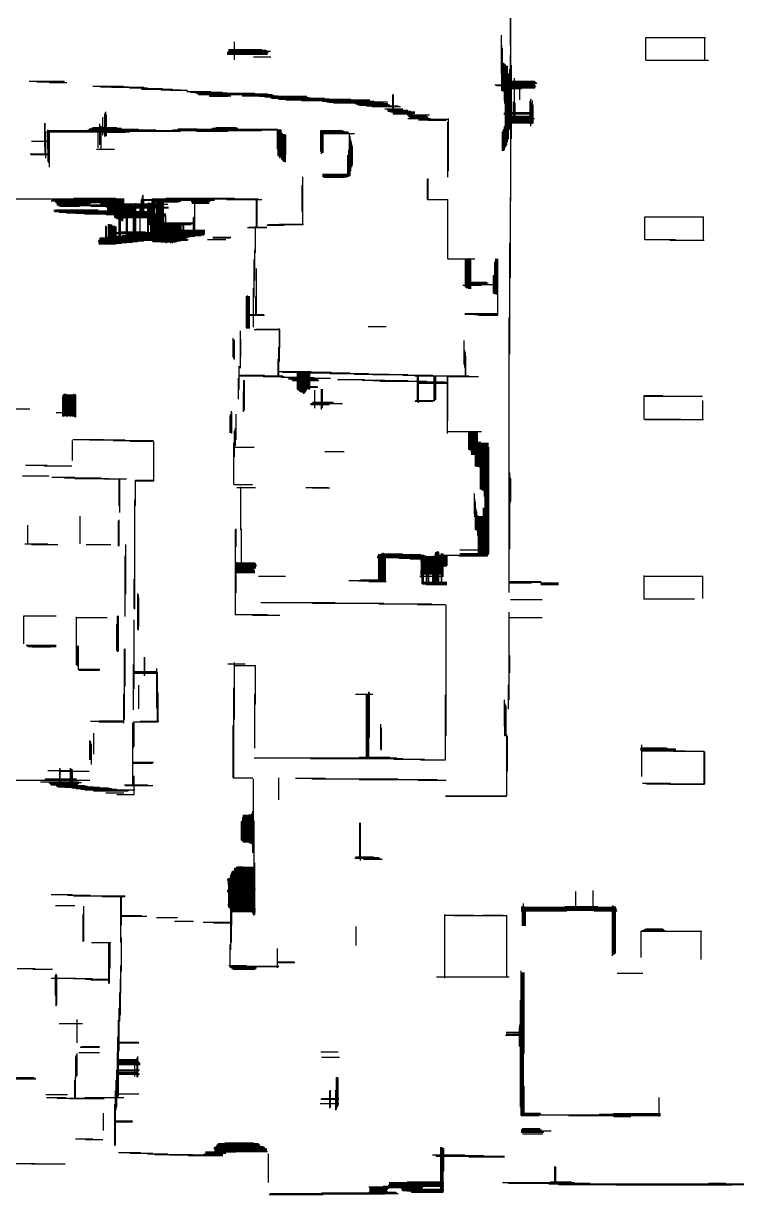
# Model space of a CAD drawing. Extents: x -17.9 to 24.4, y -13.4 to 16.4.
# Drawn here: x 2.65 to 14.53, y -13.45 to 6.08 of the extents above; entities that cross this region are included whole.
import ezdxf

# ---------------------------------------------------------------- set-up
doc = ezdxf.new("R2010")
doc.units = 0
doc.layers.add('1-0_REZ', color=7, linetype='CONTINUOUS')

msp = doc.modelspace()

# ---------------------------------------------------------------- linework, layer by layer
at = {"layer": '1-0_REZ'}
for p, q in [((10.76, 5.7), (10.76, 6.16)), ((10.77, 3.11), (10.77, 6.16)), ((10.61, 5.24), (10.61, 5.88)), ((6.16, 5.47), (6.16, 5.77)), ((10.62, 4.95), (10.62, 5.71)), ((13.02, 5.84), (14.01, 5.84)), ((13.02, 5.46), (13.02, 5.84)), ((14, 5.46), (14, 5.84)), ((6.04, 5.59), (6.72, 5.59)), ((6.04, 5.58), (6.71, 5.58)), ((6.04, 5.57), (6.71, 5.57)), ((6.04, 5.56), (6.71, 5.56)), ((6.05, 5.6), (6.73, 5.6)), ((6.06, 5.64), (6.62, 5.64)), ((6.06, 5.63), (6.69, 5.63)), ((6.06, 5.62), (6.7, 5.62)), ((6.06, 5.61), (6.76, 5.61)), ((6.48, 5.52), (6.77, 5.52)), ((10.63, 4.99), (10.63, 5.66)), ((10.76, 4.4), (10.76, 5.55)), ((10.64, 4.94), (10.64, 5.42)), ((10.65, 4.97), (10.65, 5.41)), ((10.66, 4.79), (10.66, 5.4)), ((10.67, 4.74), (10.67, 5.39)), ((10.68, 4.02), (10.68, 5.39)), ((10.69, 4.03), (10.69, 5.37)), ((10.7, 4.05), (10.7, 5.35)), ((10.71, 4.1), (10.71, 5.37)), ((10.75, 4.31), (10.75, 5.31)), ((10.78, 4.15), (10.78, 5.38)), ((13.02, 5.46), (14.06, 5.46)), ((2.74, 5.11), (3.33, 5.11)), ((2.87, 5.1), (3.31, 5.1)), ((3.08, 5.09), (3.37, 5.09)), ((10.63, 5.1), (11.18, 5.1)), ((10.63, 5.08), (11.2, 5.08)), ((10.64, 5.11), (11.16, 5.11)), ((10.64, 5.09), (11.19, 5.09)), ((10.72, 4.13), (10.72, 5.24)), ((10.73, 4.15), (10.73, 5.24)), ((10.74, 4.3), (10.74, 5.22)), ((10.83, 4.42), (10.83, 5.16)), ((10.92, 4.8), (10.92, 5.1)), ((3.8, 5.03), (4.31, 5.03)), ((3.93, 5.02), (4.4, 5.02)), ((4.11, 5.01), (4.65, 5.01)), ((4.41, 5), (4.71, 5)), ((4.61, 4.98), (5.13, 4.98)), ((4.62, 4.99), (4.96, 4.99)), ((4.94, 4.97), (5.26, 4.97)), ((5.09, 4.96), (5.38, 4.96)), ((5.37, 4.94), (5.77, 4.94)), ((5.43, 4.93), (5.96, 4.93)), ((5.51, 4.92), (6.04, 4.92)), ((5.54, 4.91), (6.5, 4.91)), ((5.55, 4.9), (6.72, 4.9)), ((5.56, 4.89), (6.79, 4.89)), ((8.8, 4.59), (8.8, 4.89)), ((8.81, 4.56), (8.81, 4.89)), ((10.5, 5.05), (11.16, 5.05)), ((10.53, 5.04), (11.18, 5.04)), ((10.61, 5), (11.17, 5)), ((10.61, 4.99), (10.95, 4.99)), ((10.62, 5.03), (11.17, 5.03)), ((10.63, 5.07), (11.12, 5.07)), ((10.63, 5.02), (11.18, 5.02)), ((10.63, 5.01), (11.17, 5.01)), ((10.64, 5.06), (11.17, 5.06)), ((5.74, 4.88), (6.08, 4.88)), ((5.74, 4.87), (6.1, 4.87)), ((5.75, 4.86), (6.05, 4.86)), ((6.29, 4.88), (6.82, 4.88)), ((6.29, 4.87), (6.89, 4.87)), ((6.58, 4.86), (7.37, 4.86)), ((6.67, 4.85), (7.37, 4.85)), ((6.76, 4.84), (7.41, 4.84)), ((6.78, 4.83), (7.66, 4.83)), ((6.89, 4.82), (7.74, 4.82)), ((6.91, 4.81), (8.1, 4.81)), ((7.02, 4.8), (8.42, 4.8)), ((7.28, 4.79), (8.39, 4.79)), ((7.63, 4.78), (8.49, 4.78)), ((7.7, 4.77), (8.71, 4.77)), ((7.74, 4.76), (8.61, 4.76)), ((7.81, 4.75), (8.64, 4.75)), ((8.17, 4.74), (8.72, 4.74)), ((8.2, 4.73), (8.72, 4.73)), ((8.22, 4.72), (8.75, 4.72)), ((8.25, 4.71), (8.73, 4.71)), ((8.36, 4.7), (8.89, 4.7)), ((8.45, 4.69), (8.93, 4.69)), ((10.81, 4.42), (10.81, 4.77)), ((10.84, 4.42), (10.84, 4.75)), ((11.09, 4.4), (11.09, 4.78)), ((11.1, 4.36), (11.1, 4.82)), ((11.11, 4.4), (11.11, 4.75)), ((11.12, 4.41), (11.12, 4.74)), ((11.13, 4.4), (11.13, 4.79)), ((11.14, 4.42), (11.14, 4.72)), ((3.97, 4.21), (3.97, 4.51)), ((4, 4.19), (4, 4.57)), ((4.01, 4.2), (4.01, 4.59)), ((4.02, 4.19), (4.02, 4.6)), ((4.03, 4.2), (4.03, 4.55)), ((8.67, 4.65), (8.97, 4.65)), ((8.71, 4.63), (9.05, 4.63)), ((8.72, 4.62), (9.05, 4.62)), ((8.72, 4.61), (9.1, 4.61)), ((8.76, 4.6), (9.17, 4.6)), ((8.8, 4.59), (9.17, 4.59)), ((8.81, 4.58), (9.17, 4.58)), ((8.81, 4.57), (9.14, 4.57)), ((9.04, 4.55), (9.41, 4.55)), ((9.06, 4.53), (9.36, 4.53)), ((9.07, 4.5), (9.37, 4.5)), ((9.09, 4.51), (9.39, 4.51)), ((9.1, 4.52), (9.39, 4.52)), ((10.65, 4.58), (10.96, 4.58)), ((10.65, 4.57), (11.13, 4.57)), ((10.67, 4.59), (11.14, 4.59)), ((10.67, 4.53), (11.14, 4.53)), ((10.7, 4.51), (11.14, 4.51)), ((10.71, 4.5), (11.14, 4.5)), ((3, 4.02), (3, 4.41)), ((3.01, 3.92), (3.01, 4.41)), ((3.05, 3.98), (3.05, 4.3)), ((3.72, 4.3), (4.85, 4.3)), ((3.74, 4.32), (4.22, 4.32)), ((3.74, 4.31), (4.56, 4.31)), ((3.78, 4.33), (4.28, 4.33)), ((3.8, 4.34), (4.2, 4.34)), ((3.89, 4), (3.89, 4.3)), ((3.92, 4.05), (3.92, 4.4)), ((3.94, 3.98), (3.94, 4.36)), ((5.13, 4.3), (6.94, 4.3)), ((5.22, 4.32), (5.54, 4.32)), ((5.25, 4.31), (6.88, 4.31)), ((5.78, 4.32), (6.22, 4.32)), ((5.79, 4.33), (6.22, 4.33)), ((5.85, 4.34), (6.19, 4.34)), ((6.88, 3.98), (6.88, 4.31)), ((6.89, 3.86), (6.89, 4.3)), ((6.94, 3.85), (6.94, 4.3)), ((9.05, 4.49), (9.43, 4.49)), ((9.23, 4.47), (9.64, 4.47)), ((9.25, 4.48), (9.71, 4.48)), ((9.39, 4.46), (9.69, 4.46)), ((9.72, 3.51), (9.72, 4.43)), ((9.73, 3.62), (9.73, 4.49)), ((10.65, 3.95), (10.65, 4.31)), ((10.66, 3.97), (10.66, 4.35)), ((10.67, 3.99), (10.67, 4.36)), ((10.69, 4.43), (11.14, 4.43)), ((10.69, 4.42), (11.14, 4.42)), ((10.7, 4.48), (11.14, 4.48)), ((10.7, 4.46), (11.14, 4.46)), ((10.7, 4.45), (11.14, 4.45)), ((10.7, 4.44), (11.14, 4.44)), ((10.71, 4.49), (11.16, 4.49)), ((10.71, 4.47), (11.14, 4.47)), ((2.78, 4.11), (3.08, 4.11)), ((3.02, 3.83), (3.02, 4.26)), ((3.03, 4.27), (4.41, 4.27)), ((3.05, 4.29), (6.61, 4.29)), ((3.05, 4.28), (5.26, 4.28)), ((3.06, 3.77), (3.06, 4.29)), ((3.07, 3.75), (3.07, 4.28)), ((3.08, 3.68), (3.08, 4.29)), ((3.98, 4.26), (4.34, 4.26)), ((5.53, 4.28), (6.05, 4.28)), ((6.9, 3.86), (6.9, 4.29)), ((6.91, 3.88), (6.91, 4.29)), ((6.92, 3.83), (6.92, 4.29)), ((6.93, 3.84), (6.93, 4.29)), ((6.95, 3.81), (6.95, 4.25)), ((6.96, 3.8), (6.96, 4.24)), ((6.97, 3.79), (6.97, 4.23)), ((6.98, 3.78), (6.98, 4.23)), ((6.99, 3.77), (6.99, 4.23)), ((7, 3.77), (7, 4.23)), ((7.01, 3.76), (7.01, 4.22)), ((7.02, 3.89), (7.02, 4.22)), ((7.6, 4.29), (7.96, 4.29)), ((7.6, 3.94), (7.6, 4.29)), ((7.6, 4.28), (7.99, 4.28)), ((7.61, 3.9), (7.61, 4.28)), ((7.61, 4.27), (8.05, 4.27)), ((7.61, 4.26), (8.06, 4.26)), ((7.61, 4.25), (8.07, 4.25)), ((7.61, 4.24), (8.16, 4.24)), ((7.62, 3.91), (7.62, 4.28)), ((7.63, 3.92), (7.63, 4.28)), ((7.64, 3.92), (7.64, 4.28)), ((8.08, 3.55), (8.08, 4.23)), ((8.09, 3.54), (8.09, 4.2)), ((8.1, 3.61), (8.1, 4.14)), ((10.63, 3.95), (10.63, 4.27)), ((10.64, 3.95), (10.64, 4.29)), ((3.86, 3.98), (4.16, 3.98)), ((8.07, 3.53), (8.07, 3.97)), ((8.11, 3.69), (8.11, 4.1)), ((8.12, 3.68), (8.12, 4.07)), ((8.13, 3.71), (8.13, 4.03)), ((2.76, 3.9), (3.08, 3.9)), ((2.77, 3.89), (3.08, 3.89)), ((8.05, 3.53), (8.05, 3.88)), ((7.3, 2.72), (7.3, 3.52)), ((7.63, 3.56), (8.09, 3.56)), ((7.63, 3.55), (8.09, 3.55)), ((7.63, 3.54), (8.09, 3.54)), ((7.63, 3.53), (8.07, 3.53)), ((7.64, 3.52), (8.04, 3.52)), ((7.29, 2.94), (7.29, 3.38)), ((7.66, 3.51), (7.99, 3.51)), ((9.38, 3.14), (9.38, 3.48)), ((9.39, 3.13), (9.39, 3.49)), ((1.93, 3.15), (4.32, 3.15)), ((3.12, 3.13), (4.26, 3.13)), ((3.48, 3.16), (4.18, 3.16)), ((3.48, 3.14), (4.29, 3.14)), ((4.17, 2.84), (4.17, 3.16)), ((4.18, 2.84), (4.18, 3.16)), ((4.19, 2.83), (4.19, 3.15)), ((4.2, 2.82), (4.2, 3.15)), ((4.21, 2.81), (4.21, 3.15)), ((4.22, 2.81), (4.22, 3.15)), ((4.23, 2.81), (4.23, 3.15)), ((4.24, 2.41), (4.24, 3.15)), ((4.25, 2.41), (4.25, 3.15)), ((4.26, 2.41), (4.26, 3.15)), ((4.27, 2.82), (4.27, 3.15)), ((4.28, 2.8), (4.28, 3.15)), ((4.29, 2.78), (4.29, 3.15)), ((4.3, 2.78), (4.3, 3.15)), ((4.31, 2.82), (4.31, 3.15)), ((4.32, 2.85), (4.32, 3.15)), ((4.6, 3.13), (5.83, 3.13)), ((4.61, 3.14), (5.82, 3.14)), ((4.61, 2.83), (4.61, 3.14)), ((4.63, 2.83), (4.63, 3.19)), ((4.64, 2.87), (4.64, 3.22)), ((4.65, 2.83), (4.65, 3.14)), ((4.79, 3.15), (6.56, 3.15)), ((4.79, 2.45), (4.79, 3.15)), ((4.8, 2.44), (4.8, 3.15)), ((4.81, 2.45), (4.81, 3.15)), ((4.82, 2.77), (4.82, 3.15)), ((4.83, 2.44), (4.83, 3.15)), ((4.86, 2.48), (4.86, 3.15)), ((4.87, 2.48), (4.87, 3.14)), ((4.88, 2.46), (4.88, 3.15)), ((4.89, 2.48), (4.89, 3.14)), ((4.9, 2.48), (4.9, 3.15)), ((4.91, 2.45), (4.91, 3.14)), ((4.92, 2.43), (4.92, 3.14)), ((4.93, 2.43), (4.93, 3.14)), ((4.94, 2.43), (4.94, 3.14)), ((4.95, 2.42), (4.95, 3.14)), ((4.96, 2.43), (4.96, 3.14)), ((4.97, 2.42), (4.97, 3.14)), ((4.98, 2.42), (4.98, 3.14)), ((5.02, 3.16), (6.16, 3.16)), ((5.5, 2.53), (5.5, 3.17)), ((6.03, 3.14), (6.62, 3.14)), ((6.53, 2.69), (6.53, 3.15)), ((6.54, 2.69), (6.54, 3.14)), ((9.38, 3.14), (9.72, 3.14)), ((9.72, 2.15), (9.72, 3.14)), ((10.76, 1.83), (10.76, 3.18)), ((3.11, 3.12), (4.21, 3.12)), ((3.15, 2.96), (3.89, 2.96)), ((3.15, 2.95), (4.49, 2.95)), ((3.17, 2.94), (4.76, 2.94)), ((3.18, 3.11), (4.19, 3.11)), ((3.18, 3.1), (4.2, 3.1)), ((3.18, 3.09), (4.21, 3.09)), ((3.18, 2.97), (3.89, 2.97)), ((3.2, 3.08), (3.77, 3.08)), ((3.2, 3.07), (3.59, 3.07)), ((3.2, 3.06), (3.74, 3.06)), ((3.2, 3.05), (4.92, 3.05)), ((3.23, 3.04), (4.98, 3.04)), ((3.24, 2.93), (4.54, 2.93)), ((3.25, 3.03), (3.58, 3.03)), ((3.77, 3.03), (4.94, 3.03)), ((3.93, 3.08), (4.23, 3.08)), ((3.93, 3.06), (5.05, 3.06)), ((3.95, 3.07), (4.87, 3.07)), ((4.03, 3.01), (5.06, 3.01)), ((4.04, 3), (5.06, 3)), ((4.04, 2.98), (4.52, 2.98)), ((4.04, 2.96), (4.46, 2.96)), ((4.06, 2.99), (4.48, 2.99)), ((4.1, 3.02), (4.97, 3.02)), ((4.1, 2.97), (4.42, 2.97)), ((4.36, 2.43), (4.36, 3.07)), ((4.37, 2.42), (4.37, 3.06)), ((4.38, 2.43), (4.38, 3.07)), ((4.48, 2.44), (4.48, 3.06)), ((4.5, 2.44), (4.5, 3.06)), ((4.52, 2.44), (4.52, 3.08)), ((4.59, 2.45), (4.59, 3.07)), ((4.72, 2.46), (4.72, 3.07)), ((4.73, 2.46), (4.73, 3.08)), ((4.74, 2.73), (4.74, 3.09)), ((4.75, 2.72), (4.75, 3.07)), ((4.76, 2.73), (4.76, 3.08)), ((4.77, 2.47), (4.77, 3.08)), ((4.78, 2.47), (4.78, 3.07)), ((4.8, 3.12), (5.27, 3.12)), ((4.81, 3.11), (5.26, 3.11)), ((4.81, 3.1), (5.23, 3.1)), ((5.44, 3.11), (5.75, 3.11)), ((5.45, 3.12), (5.76, 3.12)), ((5.45, 3.09), (5.74, 3.09)), ((5.45, 3.08), (5.74, 3.08)), ((3.36, 2.92), (4.8, 2.92)), ((3.52, 2.91), (4.78, 2.91)), ((3.66, 2.9), (5.01, 2.9)), ((4.02, 2.89), (5.01, 2.89)), ((4.17, 2.88), (4.99, 2.88)), ((4.17, 2.84), (4.96, 2.84)), ((4.2, 2.87), (5.02, 2.87)), ((4.2, 2.86), (4.99, 2.86)), ((4.21, 2.85), (4.98, 2.85)), ((4.72, 2.74), (5.49, 2.74)), ((4.84, 2.47), (4.84, 2.9)), ((4.85, 2.44), (4.85, 2.9)), ((4.98, 2.75), (5.49, 2.75)), ((5, 2.42), (5, 2.75)), ((5.01, 2.43), (5.01, 2.9)), ((5.02, 2.42), (5.02, 2.87)), ((5.04, 2.43), (5.04, 2.74)), ((5.05, 2.42), (5.05, 2.75)), ((5.07, 2.42), (5.07, 2.74)), ((5.08, 2.43), (5.08, 2.75)), ((5.1, 2.41), (5.1, 2.74)), ((5.11, 2.44), (5.11, 2.75)), ((5.13, 2.41), (5.13, 2.75)), ((5.14, 2.42), (5.14, 2.74)), ((5.15, 2.42), (5.15, 2.75)), ((5.17, 2.42), (5.17, 2.74)), ((5.18, 2.43), (5.18, 2.75)), ((5.19, 2.43), (5.19, 2.75)), ((5.2, 2.44), (5.2, 2.74)), ((5.21, 2.45), (5.21, 2.74)), ((5.22, 2.45), (5.22, 2.75)), ((5.24, 2.45), (5.24, 2.75)), ((5.25, 2.46), (5.25, 2.75)), ((5.26, 2.45), (5.26, 2.75)), ((5.29, 2.46), (5.29, 2.75)), ((5.32, 2.46), (5.32, 2.75)), ((5.48, 2.53), (5.48, 2.84)), ((5.49, 2.54), (5.49, 2.85)), ((13, 2.85), (13.98, 2.85)), ((13, 2.47), (13, 2.85)), ((13.98, 2.46), (13.98, 2.85)), ((4.02, 2.39), (4.02, 2.7)), ((4.03, 2.39), (4.03, 2.69)), ((4.06, 2.39), (4.06, 2.73)), ((4.08, 2.39), (4.08, 2.73)), ((4.09, 2.39), (4.09, 2.71)), ((4.09, 2.58), (5.67, 2.58)), ((4.1, 2.4), (4.1, 2.72)), ((4.11, 2.4), (4.11, 2.72)), ((4.11, 2.59), (5.67, 2.59)), ((4.11, 2.57), (4.4, 2.57)), ((4.12, 2.4), (4.12, 2.72)), ((4.14, 2.4), (4.14, 2.7)), ((4.15, 2.4), (4.15, 2.7)), ((4.16, 2.4), (4.16, 2.69)), ((4.17, 2.4), (4.17, 2.7)), ((4.18, 2.4), (4.18, 2.69)), ((4.19, 2.4), (4.19, 2.69)), ((4.26, 2.6), (4.68, 2.6)), ((4.29, 2.54), (5.6, 2.54)), ((4.37, 2.56), (5.66, 2.56)), ((4.39, 2.55), (5.65, 2.55)), ((4.56, 2.57), (5.66, 2.57)), ((4.72, 2.73), (5.44, 2.73)), ((4.75, 2.72), (5.44, 2.72)), ((4.84, 2.6), (5.67, 2.6)), ((4.99, 2.42), (4.99, 2.72)), ((5, 2.61), (5.66, 2.61)), ((5.03, 2.41), (5.03, 2.72)), ((5.03, 2.62), (5.67, 2.62)), ((5.09, 2.43), (5.09, 2.72)), ((5.12, 2.43), (5.12, 2.73)), ((5.16, 2.42), (5.16, 2.73)), ((5.25, 2.63), (5.67, 2.63)), ((6.38, 2.67), (6.7, 2.67)), ((6.4, 2.68), (6.7, 2.68)), ((6.51, 2.25), (6.51, 2.69)), ((6.7, 2.71), (6.99, 2.71)), ((6.72, 2.72), (7.3, 2.72)), ((6.91, 2.73), (7.31, 2.73)), ((3.89, 2.45), (4.65, 2.45)), ((3.89, 2.44), (4.55, 2.44)), ((3.9, 2.46), (5.38, 2.46)), ((3.9, 2.43), (4.46, 2.43)), ((3.9, 2.42), (4.37, 2.42)), ((3.9, 2.41), (4.28, 2.41)), ((3.9, 2.4), (4.19, 2.4)), ((3.91, 2.49), (5.36, 2.49)), ((3.91, 2.48), (5.32, 2.48)), ((3.91, 2.47), (5.39, 2.47)), ((3.92, 2.5), (5.34, 2.5)), ((4.02, 2.51), (5.39, 2.51)), ((4.12, 2.52), (5.43, 2.52)), ((4.2, 2.53), (5.5, 2.53)), ((4.79, 2.45), (5.26, 2.45)), ((4.8, 2.44), (5.2, 2.44)), ((5.71, 2.47), (6.02, 2.47)), ((5.8, 2.51), (6.1, 2.51)), ((5.8, 2.5), (6.09, 2.5)), ((10.75, 0.56), (10.75, 2.41)), ((13, 2.47), (13.51, 2.47)), ((13.42, 2.46), (13.99, 2.46)), ((6.5, 1.79), (6.5, 2.3)), ((9.72, 2.15), (10.17, 2.15)), ((10.01, 1.68), (10.01, 2.15)), ((10.02, 1.68), (10.02, 2.15)), ((10.03, 1.66), (10.03, 2.15)), ((10.04, 1.67), (10.04, 2.15)), ((10.05, 1.66), (10.05, 2.15)), ((10.06, 1.66), (10.06, 2.15)), ((10.07, 1.65), (10.07, 2.15)), ((10.08, 1.65), (10.08, 2.16)), ((10.09, 1.65), (10.09, 2.15)), ((10.1, 1.65), (10.1, 2.15)), ((10.52, 1.56), (10.52, 2.15)), ((10.53, 1.56), (10.53, 2.15)), ((10.54, 1.55), (10.54, 2.15)), ((10.55, 1.21), (10.55, 2.15)), ((6.49, 1.51), (6.49, 2.14)), ((6.53, 1.21), (6.53, 1.99)), ((10.5, 1.56), (10.5, 2.1)), ((10.51, 1.57), (10.51, 2.1)), ((10.01, 1.76), (10.36, 1.76)), ((10.48, 1.57), (10.48, 1.87)), ((10.49, 1.58), (10.49, 1.88)), ((6.48, 1.01), (6.48, 1.66)), ((9.97, 1.71), (10.28, 1.71)), ((10, 1.75), (10.39, 1.75)), ((10, 1.74), (10.37, 1.74)), ((10, 1.72), (10.55, 1.72)), ((6.36, 1), (6.36, 1.52)), ((6.37, 0.99), (6.37, 1.53)), ((6.38, 0.99), (6.38, 1.54)), ((6.39, 0.99), (6.39, 1.53)), ((6.4, 0.99), (6.4, 1.53)), ((6.41, 0.99), (6.41, 1.53)), ((6.52, 1.21), (6.52, 1.52)), ((6.36, 1.22), (6.65, 1.22)), ((6.36, 1.21), (6.66, 1.21)), ((10, 1.24), (10.55, 1.24)), ((10, 1.23), (10.55, 1.23)), ((10.16, 1.22), (10.55, 1.22)), ((10.23, 1.21), (10.55, 1.21)), ((6.52, 0.98), (6.91, 0.98)), ((6.91, 0.44), (6.91, 0.99)), ((8.39, 1.02), (8.69, 1.02)), ((10.74, -3.41), (10.74, 1.17)), ((6.14, 0.51), (6.14, 0.83)), ((6.15, 0.49), (6.15, 0.8)), ((6.16, 0.47), (6.16, 0.8)), ((6.26, 0.33), (6.26, 0.95)), ((6.27, 0.51), (6.27, 0.81)), ((6.49, 0.97), (6.92, 0.97)), ((6.92, 0.66), (6.92, 0.97)), ((9.99, 0.39), (9.99, 0.79)), ((6.9, 0.19), (6.9, 0.68)), ((10, 0.34), (10, 0.63)), ((10.01, 0.19), (10.01, 0.59)), ((6.89, 0.19), (6.89, 0.48)), ((10.02, 0.19), (10.02, 0.53)), ((6.24, -0.03), (6.24, 0.36)), ((6.24, 0.21), (6.66, 0.21)), ((6.24, 0.2), (6.97, 0.2)), ((6.9, 0.27), (7.44, 0.27)), ((6.96, 0.26), (7.78, 0.26)), ((7.21, -0.03), (7.21, 0.27)), ((7.22, -0.03), (7.22, 0.27)), ((7.23, -0.04), (7.23, 0.27)), ((7.24, -0.05), (7.24, 0.27)), ((7.25, -0.06), (7.25, 0.27)), ((7.26, -0.06), (7.26, 0.27)), ((7.27, -0.07), (7.27, 0.27)), ((7.28, -0.07), (7.28, 0.27)), ((7.28, 0.25), (8.09, 0.25)), ((7.29, -0.08), (7.29, 0.27)), ((7.3, -0.08), (7.3, 0.27)), ((7.31, -0.09), (7.31, 0.27)), ((7.32, -0.1), (7.32, 0.27)), ((7.33, -0.09), (7.33, 0.27)), ((7.34, -0.08), (7.34, 0.27)), ((7.35, -0.06), (7.35, 0.27)), ((7.36, -0.04), (7.36, 0.27)), ((7.37, -0.03), (7.37, 0.27)), ((7.38, -0.02), (7.38, 0.27)), ((7.39, -0.02), (7.39, 0.27)), ((7.4, -0.02), (7.4, 0.27)), ((7.41, -0.03), (7.41, 0.27)), ((7.42, -0.02), (7.42, 0.27)), ((7.75, 0.24), (8.4, 0.24)), ((8.16, 0.23), (8.74, 0.23)), ((8.47, 0.22), (9.05, 0.22)), ((8.97, 0.21), (9.47, 0.21)), ((9.17, 0.2), (10.07, 0.2)), ((9.21, -0.23), (9.21, 0.21)), ((9.22, -0.22), (9.22, 0.21)), ((9.23, -0.25), (9.23, 0.21)), ((9.49, -0.21), (9.49, 0.2)), ((9.5, -0.21), (9.5, 0.2)), ((9.51, -0.2), (9.51, 0.2)), ((9.52, -0.2), (9.52, 0.2)), ((9.71, -0.76), (9.71, 0.2)), ((9.72, -0.55), (9.72, 0.2)), ((6.23, -0.19), (6.23, 0.16)), ((6.32, -0.38), (6.32, 0.13)), ((6.33, -0.38), (6.33, 0.12)), ((6.64, 0.19), (6.99, 0.19)), ((6.94, 0.18), (7.38, 0.18)), ((7.05, 0.17), (7.49, 0.17)), ((7.06, 0.16), (7.76, 0.16)), ((7.06, 0.15), (7.55, 0.15)), ((7.11, 0.14), (7.55, 0.14)), ((7.13, 0.12), (7.57, 0.12)), ((7.14, 0.13), (7.56, 0.13)), ((7.21, 0.01), (7.55, 0.01)), ((7.22, 0.02), (7.54, 0.02)), ((7.88, 0.14), (8.33, 0.14)), ((8.29, 0.13), (8.67, 0.13)), ((8.47, 0.12), (9.05, 0.12)), ((8.59, 0.11), (9.37, 0.11)), ((9.21, 0.09), (9.72, 0.09)), ((9.22, 0.1), (9.68, 0.1)), ((9.22, 0.08), (9.72, 0.08)), ((9.71, 0.19), (10.23, 0.19)), ((3.3, -0.48), (3.3, -0.15)), ((3.31, -0.48), (3.31, -0.12)), ((3.32, -0.48), (3.32, -0.11)), ((3.33, -0.47), (3.33, -0.1)), ((3.34, -0.47), (3.34, -0.1)), ((3.35, -0.47), (3.35, -0.1)), ((3.36, -0.48), (3.36, -0.11)), ((3.37, -0.47), (3.37, -0.11)), ((3.38, -0.48), (3.38, -0.11)), ((3.39, -0.47), (3.39, -0.11)), ((3.4, -0.47), (3.4, -0.11)), ((3.41, -0.47), (3.41, -0.11)), ((3.42, -0.47), (3.42, -0.11)), ((3.43, -0.48), (3.43, -0.11)), ((3.44, -0.47), (3.44, -0.11)), ((3.45, -0.47), (3.45, -0.11)), ((3.46, -0.47), (3.46, -0.11)), ((3.47, -0.48), (3.47, -0.11)), ((3.48, -0.46), (3.48, -0.11)), ((3.49, -0.48), (3.49, -0.1)), ((3.5, -0.49), (3.5, -0.11)), ((3.51, -0.49), (3.51, -0.11)), ((3.52, -0.49), (3.52, -0.11)), ((6.31, -0.4), (6.31, -0.06)), ((7.5, -0.34), (7.5, -0.04)), ((7.61, -0.36), (7.61, -0.02)), ((7.62, -0.34), (7.62, -0.02)), ((7.63, -0.33), (7.63, -0.02)), ((12.99, -0.13), (13.3, -0.13)), ((12.99, -0.52), (12.99, -0.13)), ((12.99, -0.14), (13.96, -0.14)), ((2.45, -0.35), (2.75, -0.35)), ((6.11, -0.75), (6.11, -0.39)), ((7.43, -0.26), (7.96, -0.26)), ((7.43, -0.28), (7.74, -0.28)), ((7.46, -0.24), (7.81, -0.24)), ((9.17, -0.22), (9.47, -0.22)), ((9.18, -0.21), (9.5, -0.21)), ((13.97, -0.53), (13.97, -0.21)), ((3.19, -0.41), (3.52, -0.41)), ((6.09, -0.75), (6.09, -0.46)), ((6.1, -0.75), (6.1, -0.44)), ((6.12, -0.76), (6.12, -0.41)), ((6.19, -0.87), (6.19, -0.44)), ((12.99, -0.52), (13.6, -0.52)), ((13, -0.53), (13.98, -0.53)), ((6.16, -1.15), (6.16, -0.71)), ((6.18, -0.97), (6.18, -0.67)), ((9.71, -0.73), (10.28, -0.73)), ((10.07, -1.03), (10.07, -0.72)), ((10.08, -1.03), (10.08, -0.72)), ((10.09, -1.03), (10.09, -0.72)), ((10.1, -1.03), (10.1, -0.72)), ((10.11, -1.08), (10.11, -0.72)), ((10.12, -1.12), (10.12, -0.73)), ((10.13, -1.12), (10.13, -0.73)), ((10.14, -1.12), (10.14, -0.73)), ((10.15, -1.12), (10.15, -0.73)), ((10.16, -1.12), (10.16, -0.73)), ((10.18, -1.31), (10.18, -0.73)), ((10.19, -1.31), (10.19, -0.73)), ((10.2, -1.31), (10.2, -0.73)), ((10.21, -1.32), (10.21, -0.73)), ((3.46, -1.21), (3.46, -0.88)), ((3.47, -0.86), (3.98, -0.86)), ((3.75, -0.87), (4.34, -0.87)), ((4.14, -0.88), (4.81, -0.88)), ((4.42, -0.89), (4.81, -0.89)), ((4.82, -1.55), (4.82, -0.9)), ((6.15, -1.61), (6.15, -0.92)), ((10.07, -0.94), (10.39, -0.94)), ((10.22, -1.32), (10.22, -0.9)), ((10.23, -1.32), (10.23, -0.9)), ((10.24, -1.32), (10.24, -0.9)), ((10.25, -1.33), (10.25, -0.9)), ((10.26, -1.69), (10.26, -0.9)), ((10.27, -1.69), (10.27, -0.92)), ((10.28, -1.7), (10.28, -0.92)), ((10.29, -1.7), (10.29, -0.92)), ((10.3, -1.71), (10.3, -0.92)), ((10.31, -1.71), (10.31, -0.92)), ((10.32, -1.72), (10.32, -0.92)), ((10.33, -1.81), (10.33, -0.92)), ((10.34, -2.79), (10.34, -0.92)), ((10.35, -2.8), (10.35, -0.92)), ((10.36, -2.8), (10.36, -0.92)), ((10.37, -2.8), (10.37, -0.92)), ((10.38, -2.8), (10.38, -0.92)), ((10.39, -2.78), (10.39, -0.92)), ((6.15, -0.99), (6.49, -0.99)), ((7.67, -1.06), (7.99, -1.06)), ((10.07, -1.03), (10.4, -1.03)), ((10.11, -1.04), (10.4, -1.04)), ((10.11, -1.05), (10.4, -1.05)), ((10.11, -1.06), (10.4, -1.06)), ((10.4, -2.76), (10.4, -0.99)), ((2.68, -1.29), (3.04, -1.29)), ((2.99, -1.3), (3.45, -1.3)), ((2.63, -1.47), (3.07, -1.47)), ((3.12, -1.49), (3.5, -1.49)), ((3.33, -1.5), (3.94, -1.5)), ((3.5, -1.51), (4.06, -1.51)), ((3.99, -1.52), (4.36, -1.52)), ((4.24, -1.97), (4.24, -1.52)), ((4.25, -2.08), (4.25, -1.52)), ((4.51, -1.54), (4.82, -1.54)), ((4.51, -1.97), (4.51, -1.54)), ((4.51, -1.55), (4.82, -1.55)), ((10.75, -2.69), (10.75, -1.41)), ((10.76, -1.91), (10.76, -1.5)), ((10.77, -1.89), (10.77, -1.51)), ((6.15, -1.61), (6.46, -1.61)), ((6.2, -1.66), (6.51, -1.66)), ((6.27, -2.37), (6.27, -1.65)), ((7.35, -1.66), (7.72, -1.66)), ((7.46, -1.67), (7.75, -1.67)), ((4.5, -3.69), (4.5, -1.87)), ((10.16, -2.1), (10.16, -1.76)), ((10.17, -2.15), (10.17, -1.85)), ((10.18, -2.37), (10.18, -1.9)), ((3.59, -2.6), (3.59, -2.14)), ((10.19, -2.37), (10.19, -2.02)), ((10.2, -2.38), (10.2, -2.06)), ((10.22, -2.46), (10.22, -2.13)), ((10.23, -2.8), (10.23, -2.14)), ((10.25, -2.8), (10.25, -2.14)), ((10.26, -2.8), (10.26, -2.14)), ((10.27, -2.8), (10.27, -2.14)), ((10.28, -2.8), (10.28, -2.14)), ((10.29, -2.75), (10.29, -2.14)), ((10.3, -2.73), (10.3, -2.14)), ((10.31, -2.75), (10.31, -2)), ((10.32, -2.76), (10.32, -2.01)), ((2.72, -2.6), (2.72, -2.29)), ((4.23, -2.64), (4.23, -2.22)), ((4.24, -2.64), (4.24, -2.2)), ((10.24, -2.8), (10.24, -2.15)), ((10.33, -2.77), (10.33, -2.17)), ((6.18, -3.77), (6.18, -2.36)), ((6.19, -2.65), (6.19, -2.35)), ((6.28, -2.94), (6.28, -2.35)), ((2.67, -2.6), (3.05, -2.6)), ((2.78, -2.61), (3.22, -2.61)), ((3.69, -2.61), (4.1, -2.61)), ((4.35, -3.44), (4.35, -2.61)), ((9.54, -3.29), (9.54, -2.73)), ((9.55, -3.29), (9.55, -2.73)), ((9.56, -3.09), (9.56, -2.73)), ((9.92, -2.7), (10.39, -2.7)), ((4.34, -3.81), (4.34, -2.8)), ((6.18, -2.92), (6.5, -2.92)), ((6.19, -3.42), (6.19, -2.9)), ((8.54, -2.81), (9.71, -2.81)), ((8.54, -2.82), (9.71, -2.82)), ((8.54, -2.83), (9.71, -2.83)), ((8.55, -2.8), (9.35, -2.8)), ((8.56, -2.78), (9.27, -2.78)), ((8.56, -2.79), (9.32, -2.79)), ((8.57, -3.23), (8.57, -2.78)), ((8.58, -3.24), (8.58, -2.78)), ((8.59, -3.24), (8.59, -2.78)), ((8.6, -3.24), (8.6, -2.78)), ((8.61, -2.77), (8.96, -2.77)), ((8.61, -3.24), (8.61, -2.77)), ((8.62, -3.24), (8.62, -2.76)), ((8.63, -3.24), (8.63, -2.77)), ((8.64, -3.24), (8.64, -2.75)), ((8.65, -3.24), (8.65, -2.76)), ((8.66, -3.24), (8.66, -2.77)), ((8.67, -3.24), (8.67, -2.78)), ((8.68, -3.24), (8.68, -2.77)), ((8.9, -2.84), (9.7, -2.84)), ((9.09, -2.85), (9.71, -2.85)), ((9.26, -2.87), (9.71, -2.87)), ((9.26, -2.88), (9.71, -2.88)), ((9.27, -2.86), (9.71, -2.86)), ((9.28, -3.16), (9.28, -2.79)), ((9.28, -2.89), (9.71, -2.89)), ((9.28, -2.9), (9.71, -2.9)), ((9.28, -2.91), (9.71, -2.91)), ((9.28, -2.92), (9.71, -2.92)), ((9.29, -3.27), (9.29, -2.79)), ((9.3, -3.27), (9.3, -2.79)), ((9.31, -3.27), (9.31, -2.79)), ((9.32, -3.09), (9.32, -2.79)), ((9.36, -3.28), (9.36, -2.81)), ((9.39, -3.28), (9.39, -2.82)), ((9.4, -3.28), (9.4, -2.83)), ((9.47, -3.28), (9.47, -2.83)), ((9.48, -3.12), (9.48, -2.81)), ((9.49, -3.28), (9.49, -2.8)), ((9.5, -2.79), (10.37, -2.79)), ((9.51, -3.28), (9.51, -2.76)), ((9.52, -3.29), (9.52, -2.74)), ((9.53, -3.29), (9.53, -2.74)), ((9.57, -3.29), (9.57, -2.74)), ((9.61, -3.29), (9.61, -2.76)), ((9.62, -3.29), (9.62, -2.76)), ((9.63, -3.14), (9.63, -2.76)), ((9.64, -3.15), (9.64, -2.76)), ((9.9, -2.8), (10.38, -2.8)), ((9.92, -2.76), (10.4, -2.76)), ((9.93, -2.77), (10.39, -2.77)), ((9.93, -2.78), (10.39, -2.78)), ((6.18, -2.93), (6.52, -2.93)), ((6.18, -2.94), (6.52, -2.94)), ((6.18, -2.95), (6.53, -2.95)), ((6.18, -2.96), (6.53, -2.96)), ((6.18, -2.97), (6.53, -2.97)), ((6.18, -2.98), (6.51, -2.98)), ((6.18, -2.99), (6.52, -2.99)), ((6.18, -3), (6.52, -3)), ((6.18, -3.01), (6.49, -3.01)), ((6.18, -3.02), (6.48, -3.02)), ((6.18, -3.03), (6.49, -3.03)), ((6.18, -3.04), (6.49, -3.04)), ((6.18, -3.05), (6.5, -3.05)), ((6.18, -3.06), (6.5, -3.06)), ((6.18, -3.07), (6.5, -3.07)), ((6.18, -3.08), (6.5, -3.08)), ((9.26, -3.05), (9.62, -3.05)), ((9.26, -3.07), (9.61, -3.07)), ((9.26, -3.08), (9.61, -3.08)), ((9.26, -3.09), (9.6, -3.09)), ((9.26, -3.1), (9.6, -3.1)), ((9.27, -3.03), (9.63, -3.03)), ((9.27, -3.04), (9.62, -3.04)), ((9.28, -2.93), (9.71, -2.93)), ((9.28, -2.94), (9.71, -2.94)), ((9.28, -2.97), (9.7, -2.97)), ((9.28, -2.99), (9.64, -2.99)), ((9.28, -3.01), (9.64, -3.01)), ((9.28, -3.02), (9.63, -3.02)), ((9.29, -2.95), (9.71, -2.95)), ((9.29, -2.96), (9.7, -2.96)), ((9.29, -2.98), (9.64, -2.98)), ((9.29, -3), (9.64, -3)), ((4.49, -3.68), (4.49, -3.19)), ((6.56, -3.14), (7.01, -3.14)), ((8.07, -3.21), (8.68, -3.21)), ((8.23, -3.22), (8.68, -3.22)), ((8.26, -3.2), (8.67, -3.2)), ((8.4, -3.23), (8.69, -3.23)), ((9.25, -3.14), (9.64, -3.14)), ((9.29, -3.26), (9.7, -3.26)), ((9.29, -3.27), (9.7, -3.27)), ((9.3, -3.24), (9.7, -3.24)), ((9.3, -3.25), (9.7, -3.25)), ((9.35, -3.28), (9.7, -3.28)), ((10.74, -3.23), (11.27, -3.23)), ((10.74, -3.24), (11.28, -3.24)), ((10.74, -3.25), (11.11, -3.25)), ((11.26, -3.25), (11.56, -3.25)), ((11.27, -3.26), (11.56, -3.26)), ((11.27, -3.27), (11.56, -3.27)), ((11.27, -3.28), (11.56, -3.28)), ((12.99, -3.53), (12.99, -3.13)), ((12.99, -3.14), (13.97, -3.14)), ((13.97, -3.51), (13.97, -3.14)), ((4.55, -4.03), (4.55, -3.43)), ((4.56, -4.04), (4.56, -3.45)), ((4.57, -3.98), (4.57, -3.5)), ((6.6, -3.58), (7.84, -3.58)), ((7.46, -3.59), (8.65, -3.59)), ((8.57, -3.6), (9.45, -3.6)), ((9.21, -3.61), (9.68, -3.61)), ((9.69, -5.8), (9.69, -3.62)), ((10.76, -3.53), (11.29, -3.53)), ((12.98, -3.52), (13.83, -3.52)), ((2.65, -3.8), (3.19, -3.8)), ((2.65, -4.27), (2.65, -3.8)), ((3.53, -4.62), (3.53, -3.82)), ((3.53, -3.83), (4.04, -3.83)), ((4.21, -4.39), (4.21, -3.81)), ((4.22, -4.4), (4.22, -3.8)), ((4.23, -4.39), (4.23, -3.8)), ((4.49, -5.02), (4.49, -3.87)), ((6.17, -3.78), (6.71, -3.78)), ((6.46, -3.79), (6.92, -3.79)), ((10.74, -5.2), (10.74, -3.74)), ((10.74, -3.83), (11.29, -3.83)), ((4.2, -4.38), (4.2, -3.94)), ((2.69, -4.29), (3.19, -4.29)), ((2.7, -4.3), (3.19, -4.3)), ((2.72, -4.31), (3.19, -4.31)), ((2.79, -4.32), (3.1, -4.32)), ((3.54, -4.63), (3.54, -4.3)), ((3.55, -4.64), (3.55, -4.3)), ((3.56, -4.7), (3.56, -4.3)), ((4.33, -5.53), (4.33, -4.35)), ((4.34, -4.98), (4.34, -4.35)), ((4.66, -4.8), (4.66, -4.49)), ((4.67, -4.79), (4.67, -4.49)), ((10.75, -4.75), (10.75, -4.46)), ((4.48, -5.37), (4.48, -4.61)), ((4.87, -5.34), (4.87, -4.68)), ((6.05, -4.6), (6.34, -4.6)), ((6.16, -5.53), (6.16, -4.58)), ((6.16, -4.63), (6.51, -4.63)), ((6.51, -5.28), (6.51, -4.63)), ((3.56, -4.69), (3.92, -4.69)), ((3.56, -4.7), (3.92, -4.7)), ((3.58, -4.71), (3.9, -4.71)), ((4.48, -4.73), (4.87, -4.73)), ((4.48, -4.74), (4.88, -4.74)), ((4.48, -4.75), (4.88, -4.75)), ((4.48, -4.76), (4.88, -4.76)), ((4.88, -5.57), (4.88, -4.74)), ((4.57, -5.35), (4.57, -4.96)), ((6.15, -6.51), (6.15, -5)), ((8.4, -6.18), (8.4, -5.07)), ((10.73, -5.36), (10.73, -4.95)), ((4.32, -5.59), (4.32, -5.1)), ((4.89, -5.57), (4.89, -5.08)), ((6.5, -6.01), (6.5, -5.11)), ((8.18, -5.11), (8.47, -5.11)), ((8.36, -6.18), (8.36, -5.1)), ((8.37, -6.18), (8.37, -5.1)), ((8.38, -6.18), (8.38, -5.1)), ((8.39, -6.18), (8.39, -5.1)), ((8.41, -5.83), (8.41, -5.08)), ((9.68, -6.2), (9.68, -5.12)), ((10.66, -5.64), (10.66, -5.2)), ((10.67, -5.8), (10.67, -5.25)), ((10.68, -5.81), (10.68, -5.28)), ((10.69, -5.81), (10.69, -5.3)), ((3.76, -5.56), (4.32, -5.56)), ((3.9, -5.57), (4.32, -5.57)), ((3.91, -5.55), (4.32, -5.55)), ((4.47, -6.62), (4.47, -5.59)), ((4.48, -5.57), (4.89, -5.57)), ((4.48, -6), (4.48, -5.57)), ((4.49, -5.98), (4.49, -5.59)), ((4.59, -5.56), (4.9, -5.56)), ((6.14, -6.5), (6.14, -5.63)), ((8.6, -6.03), (8.6, -5.61)), ((3.82, -6.11), (3.82, -5.76)), ((8.61, -6.04), (8.61, -5.67)), ((10.7, -6.8), (10.7, -5.78)), ((10.71, -6.39), (10.71, -5.81)), ((3.75, -6.2), (3.75, -5.88)), ((3.76, -6.2), (3.76, -5.89)), ((3.77, -6.2), (3.77, -5.91)), ((3.78, -6.28), (3.78, -5.94)), ((12.93, -6), (13.35, -6)), ((12.93, -6.01), (13.38, -6.01)), ((12.93, -6.02), (13.51, -6.02)), ((12.93, -6.03), (13.52, -6.03)), ((12.93, -6.04), (13.52, -6.04)), ((12.95, -6.48), (12.95, -5.95)), ((12.95, -6.05), (13.68, -6.05)), ((4.46, -6.24), (4.81, -6.24)), ((6.49, -6.17), (8.87, -6.17)), ((7.43, -6.18), (8.97, -6.18)), ((8.24, -6.16), (8.75, -6.16)), ((8.82, -6.19), (9.33, -6.19)), ((9.26, -6.2), (9.68, -6.2)), ((13.48, -6.06), (13.99, -6.06)), ((13.99, -6.61), (13.99, -6.06)), ((14, -6.6), (14, -6.07)), ((3.05, -6.38), (3.46, -6.38)), ((3.24, -6.39), (3.74, -6.39)), ((3.25, -6.65), (3.25, -6.35)), ((3.26, -6.65), (3.26, -6.34)), ((3.43, -6.66), (3.43, -6.34)), ((3.45, -6.67), (3.45, -6.35)), ((3.46, -6.67), (3.46, -6.37)), ((4.46, -6.25), (4.8, -6.25)), ((4.46, -6.26), (4.79, -6.26)), ((2.43, -6.54), (3.75, -6.54)), ((2.93, -6.57), (3.57, -6.57)), ((3, -6.53), (3.53, -6.53)), ((3.01, -6.52), (3.53, -6.52)), ((3.07, -6.58), (3.61, -6.58)), ((3.08, -6.59), (3.57, -6.59)), ((3.09, -6.6), (3.55, -6.6)), ((3.1, -6.61), (3.55, -6.61)), ((3.11, -6.62), (3.55, -6.62)), ((3.19, -6.63), (3.67, -6.63)), ((4.33, -6.62), (4.72, -6.62)), ((4.34, -6.63), (4.8, -6.63)), ((4.49, -6.78), (4.49, -6.47)), ((6.14, -6.5), (6.47, -6.5)), ((6.48, -7.7), (6.48, -6.52)), ((6.9, -6.87), (6.9, -6.5)), ((7.18, -6.51), (7.68, -6.51)), ((7.45, -6.52), (8.89, -6.52)), ((8.24, -6.53), (9.54, -6.53)), ((9.22, -6.54), (9.69, -6.54)), ((12.96, -6.59), (13.43, -6.59)), ((13.03, -6.6), (14, -6.6)), ((13.41, -6.61), (13.99, -6.61)), ((3.2, -6.64), (3.71, -6.64)), ((3.22, -6.65), (3.81, -6.65)), ((3.34, -6.66), (3.91, -6.66)), ((3.45, -6.67), (4.07, -6.67)), ((3.52, -6.68), (4.11, -6.68)), ((3.6, -6.69), (4.2, -6.69)), ((3.67, -6.7), (4.5, -6.7)), ((3.81, -6.72), (4.39, -6.72)), ((4.02, -6.75), (4.32, -6.75)), ((4.11, -6.71), (4.4, -6.71)), ((4.2, -6.78), (4.49, -6.78)), ((9.68, -6.8), (10.7, -6.8)), ((9.68, -6.81), (10.69, -6.81)), ((6.29, -7.56), (6.29, -7.22)), ((6.3, -7.56), (6.3, -7.16)), ((6.31, -7.57), (6.31, -7.12)), ((6.32, -7.58), (6.32, -7.13)), ((6.33, -7.57), (6.33, -7.12)), ((6.34, -7.58), (6.34, -7.12)), ((6.35, -7.58), (6.35, -7.12)), ((6.36, -7.58), (6.36, -7.12)), ((6.37, -7.58), (6.37, -7.13)), ((6.38, -7.58), (6.38, -7.13)), ((6.39, -7.58), (6.39, -7.12)), ((6.4, -7.57), (6.4, -7.13)), ((6.41, -7.59), (6.41, -7.12)), ((6.42, -7.57), (6.42, -7.11)), ((6.43, -7.58), (6.43, -7.12)), ((6.44, -7.6), (6.44, -7.13)), ((6.45, -7.61), (6.45, -7.1)), ((6.46, -7.58), (6.46, -7.09)), ((6.47, -7.75), (6.47, -7.06)), ((6.49, -8.8), (6.49, -7.22)), ((6.28, -7.54), (6.28, -7.23)), ((8.25, -7.84), (8.25, -7.25)), ((8.26, -7.88), (8.26, -7.25)), ((6.19, -8), (6.5, -8)), ((6.19, -8.73), (6.19, -8)), ((6.2, -7.99), (6.5, -7.99)), ((6.2, -8.73), (6.2, -7.99)), ((6.21, -8.73), (6.21, -7.98)), ((6.22, -8.73), (6.22, -7.98)), ((6.23, -8.73), (6.23, -7.98)), ((6.24, -8.73), (6.24, -7.98)), ((6.25, -8.73), (6.25, -7.98)), ((6.26, -8.73), (6.26, -7.98)), ((6.27, -8.73), (6.27, -7.98)), ((6.28, -8.73), (6.28, -7.98)), ((6.29, -8.73), (6.29, -7.98)), ((6.3, -8.57), (6.3, -7.98)), ((6.31, -8.73), (6.31, -7.99)), ((6.32, -8.73), (6.32, -8)), ((6.33, -8.74), (6.33, -7.99)), ((6.34, -8.47), (6.34, -8)), ((6.35, -8.74), (6.35, -8)), ((6.46, -8.75), (6.46, -7.99)), ((6.47, -8.76), (6.47, -8)), ((6.48, -8.78), (6.48, -7.99)), ((6.5, -8.78), (6.5, -7.92)), ((8.17, -7.84), (8.59, -7.84)), ((8.18, -7.82), (8.48, -7.82)), ((8.18, -7.83), (8.57, -7.83)), ((8.31, -7.86), (8.63, -7.86)), ((6.04, -8.19), (6.5, -8.19)), ((6.04, -8.2), (6.5, -8.2)), ((6.06, -8.18), (6.5, -8.18)), ((6.07, -8.66), (6.07, -8.18)), ((6.08, -8.67), (6.08, -8.18)), ((6.09, -8.17), (6.5, -8.17)), ((6.09, -8.64), (6.09, -8.17)), ((6.1, -8.12), (6.5, -8.12)), ((6.1, -9.37), (6.1, -8.12)), ((6.1, -8.14), (6.5, -8.14)), ((6.1, -8.16), (6.5, -8.16)), ((6.11, -8.11), (6.5, -8.11)), ((6.11, -9.25), (6.11, -8.11)), ((6.11, -8.13), (6.5, -8.13)), ((6.11, -8.15), (6.5, -8.15)), ((6.12, -8.08), (6.5, -8.08)), ((6.12, -8.96), (6.12, -8.08)), ((6.12, -8.09), (6.5, -8.09)), ((6.13, -8.06), (6.5, -8.06)), ((6.13, -8.74), (6.13, -8.06)), ((6.13, -8.07), (6.5, -8.07)), ((6.13, -8.1), (6.5, -8.1)), ((6.14, -8.73), (6.14, -8.06)), ((6.15, -8.05), (6.5, -8.05)), ((6.15, -8.73), (6.15, -8.05)), ((6.16, -8.73), (6.16, -8.05)), ((6.17, -8.01), (6.5, -8.01)), ((6.17, -8.73), (6.17, -8.01)), ((6.17, -8.02), (6.5, -8.02)), ((6.17, -8.04), (6.5, -8.04)), ((6.18, -8.73), (6.18, -8.02)), ((6.18, -8.03), (6.5, -8.03)), ((6.36, -8.74), (6.36, -8.01)), ((6.39, -8.45), (6.39, -8.02)), ((6.4, -8.74), (6.4, -8.03)), ((6.43, -8.74), (6.43, -8.03)), ((6.44, -8.74), (6.44, -8.01)), ((6.45, -8.74), (6.45, -8.03)), ((6.04, -8.21), (6.5, -8.21)), ((6.04, -8.38), (6.5, -8.38)), ((6.04, -8.39), (6.5, -8.39)), ((6.05, -8.22), (6.5, -8.22)), ((6.05, -8.23), (6.5, -8.23)), ((6.05, -8.24), (6.5, -8.24)), ((6.05, -8.25), (6.5, -8.25)), ((6.05, -8.26), (6.5, -8.26)), ((6.05, -8.27), (6.5, -8.27)), ((6.05, -8.37), (6.5, -8.37)), ((6.06, -8.29), (6.5, -8.29)), ((6.07, -8.3), (6.5, -8.3)), ((6.07, -8.31), (6.5, -8.31)), ((6.07, -8.32), (6.5, -8.32)), ((6.07, -8.33), (6.5, -8.33)), ((6.07, -8.34), (6.5, -8.34)), ((6.07, -8.36), (6.51, -8.36)), ((6.08, -8.35), (6.5, -8.35)), ((6.37, -8.74), (6.37, -8.34)), ((6.38, -8.74), (6.38, -8.35)), ((12.14, -8.71), (12.14, -8.38)), ((3.11, -8.45), (3.46, -8.45)), ((3.38, -8.46), (3.76, -8.46)), ((3.48, -8.47), (4.34, -8.47)), ((3.95, -8.48), (4.34, -8.48)), ((4.27, -9.25), (4.27, -8.47)), ((4.28, -8.96), (4.28, -8.48)), ((6.05, -8.4), (6.5, -8.4)), ((6.05, -8.41), (6.5, -8.41)), ((6.06, -8.42), (6.5, -8.42)), ((6.06, -8.43), (6.5, -8.43)), ((6.06, -8.59), (6.5, -8.59)), ((6.07, -8.44), (6.5, -8.44)), ((6.07, -8.45), (6.5, -8.45)), ((6.07, -8.46), (6.5, -8.46)), ((6.07, -8.52), (6.5, -8.52)), ((6.08, -8.56), (6.5, -8.56)), ((6.08, -8.57), (6.5, -8.57)), ((6.11, -8.55), (6.5, -8.55)), ((6.13, -8.48), (6.5, -8.48)), ((6.13, -8.49), (6.5, -8.49)), ((6.14, -8.47), (6.5, -8.47)), ((6.15, -8.5), (6.5, -8.5)), ((6.15, -8.51), (6.5, -8.51)), ((6.42, -8.74), (6.42, -8.42)), ((11.85, -8.71), (11.85, -8.4)), ((3.18, -8.63), (3.5, -8.63)), ((3.64, -9.23), (3.64, -8.78)), ((3.65, -9.23), (3.65, -8.64)), ((6.05, -8.61), (6.5, -8.61)), ((6.05, -8.62), (6.5, -8.62)), ((6.07, -8.66), (6.5, -8.66)), ((6.08, -8.67), (6.5, -8.67)), ((6.11, -8.69), (6.51, -8.69)), ((6.11, -8.73), (6.51, -8.73)), ((6.12, -8.68), (6.51, -8.68)), ((6.12, -8.72), (6.5, -8.72)), ((6.13, -8.7), (6.51, -8.7)), ((6.13, -8.71), (6.5, -8.71)), ((9.67, -9.84), (9.67, -8.78)), ((10.94, -8.66), (12.52, -8.66)), ((10.94, -8.68), (12.53, -8.68)), ((10.94, -8.71), (12.52, -8.71)), ((10.94, -8.72), (11.7, -8.72)), ((10.95, -8.67), (12.52, -8.67)), ((10.95, -8.69), (12.52, -8.69)), ((10.95, -8.7), (12.53, -8.7)), ((10.96, -8.97), (10.96, -8.64)), ((10.97, -8.97), (10.97, -8.64)), ((10.98, -8.97), (10.98, -8.6)), ((10.99, -8.97), (10.99, -8.65)), ((11, -8.97), (11, -8.66)), ((11.01, -8.97), (11.01, -8.66)), ((11.67, -8.65), (12.22, -8.65)), ((12.15, -8.72), (12.54, -8.72)), ((12.46, -9.47), (12.46, -8.64)), ((12.47, -9.46), (12.47, -8.63)), ((12.48, -9.43), (12.48, -8.64)), ((12.49, -9.45), (12.49, -8.65)), ((12.5, -9.43), (12.5, -8.65)), ((12.51, -9.43), (12.51, -8.65)), ((4.27, -8.8), (4.62, -8.8)), ((4.27, -8.81), (4.7, -8.81)), ((4.86, -8.83), (5.21, -8.83)), ((5.16, -8.89), (5.48, -8.89)), ((5.64, -8.91), (6.11, -8.91)), ((5.81, -8.92), (6.11, -8.92)), ((8.19, -9.3), (8.19, -8.98)), ((9.66, -8.79), (10.15, -8.79)), ((9.82, -8.8), (10.7, -8.8)), ((10.3, -8.79), (10.64, -8.79)), ((10.7, -9.82), (10.7, -8.8)), ((4.28, -9.73), (4.28, -9.17)), ((12.94, -9.06), (13.95, -9.06)), ((12.94, -9.5), (12.94, -9.06)), ((12.95, -9.05), (13.34, -9.05)), ((12.98, -9.04), (13.32, -9.04)), ((12.99, -9.03), (13.32, -9.03)), ((13.01, -9.02), (13.3, -9.02)), ((13.94, -9.53), (13.94, -9.06)), ((3.78, -9.25), (4.1, -9.25)), ((4.07, -9.93), (4.07, -9.25)), ((4.08, -9.93), (4.08, -9.25)), ((4.09, -9.68), (4.09, -9.25)), ((6.09, -9.66), (6.09, -9.28)), ((6.88, -9.67), (6.88, -9.35)), ((2.54, -9.68), (2.84, -9.68)), ((2.8, -9.69), (3.13, -9.69)), ((4.27, -10.1), (4.27, -9.63)), ((6.07, -9.63), (6.36, -9.63)), ((6.08, -9.64), (6.9, -9.64)), ((6.09, -9.65), (6.9, -9.65)), ((6.09, -9.66), (6.53, -9.66)), ((6.11, -9.67), (6.53, -9.67)), ((6.12, -9.68), (6.52, -9.68)), ((6.14, -9.69), (6.5, -9.69)), ((6.87, -9.57), (7.16, -9.57)), ((6.87, -9.58), (7.17, -9.58)), ((10.94, -12.13), (10.94, -9.72)), ((10.96, -12.12), (10.96, -9.76)), ((10.97, -12.13), (10.97, -9.75)), ((10.98, -12.13), (10.98, -9.75)), ((10.99, -11.1), (10.99, -9.75)), ((12.54, -9.76), (12.97, -9.76)), ((3.11, -9.84), (3.52, -9.84)), ((3.18, -10.13), (3.18, -9.79)), ((3.19, -10.31), (3.19, -9.77)), ((3.2, -10.29), (3.2, -9.79)), ((3.48, -9.85), (3.79, -9.85)), ((3.68, -9.86), (4.08, -9.86)), ((3.77, -9.87), (4.08, -9.87)), ((4.26, -10.46), (4.26, -9.86)), ((9.53, -9.82), (10.74, -9.82)), ((10.95, -12.12), (10.95, -9.77)), ((4.25, -10.56), (4.25, -10.08)), ((4.24, -11.06), (4.24, -10.34)), ((10.93, -11.99), (10.93, -10.21)), ((3.54, -10.92), (3.54, -10.53)), ((4.23, -11.81), (4.23, -10.54)), ((3.24, -10.6), (3.63, -10.6)), ((10.91, -10.98), (10.91, -10.67)), ((10.92, -10.98), (10.92, -10.62)), ((4.22, -11.82), (4.22, -10.82)), ((4.22, -10.91), (4.57, -10.91)), ((4.22, -10.92), (4.57, -10.92)), ((10.68, -10.79), (10.99, -10.79)), ((10.69, -10.74), (10.98, -10.74)), ((10.69, -10.77), (10.99, -10.77)), ((3.53, -11.48), (3.53, -11.12)), ((3.54, -11.47), (3.54, -11.1)), ((3.57, -11.08), (3.91, -11.08)), ((3.59, -10.99), (3.91, -10.99)), ((3.61, -10.98), (3.91, -10.98)), ((4.21, -11.84), (4.21, -11.08)), ((7.6, -11.07), (7.89, -11.07)), ((3.52, -11.51), (3.52, -11.15)), ((4.21, -11.2), (4.53, -11.2)), ((4.21, -11.21), (4.55, -11.21)), ((4.21, -11.22), (4.56, -11.22)), ((4.21, -11.23), (4.56, -11.23)), ((4.21, -11.24), (4.57, -11.24)), ((4.21, -11.25), (4.58, -11.25)), ((4.21, -11.26), (4.59, -11.26)), ((4.21, -11.27), (4.59, -11.27)), ((4.21, -11.28), (4.59, -11.28)), ((4.5, -11.48), (4.5, -11.19)), ((4.54, -11.49), (4.54, -11.17)), ((4.55, -11.49), (4.55, -11.15)), ((7.61, -11.16), (7.91, -11.16)), ((2.52, -11.51), (2.84, -11.51)), ((2.53, -11.5), (2.82, -11.5)), ((3.51, -11.85), (3.51, -11.49)), ((4.2, -11.37), (4.58, -11.37)), ((4.2, -11.99), (4.2, -11.37)), ((4.2, -11.38), (4.57, -11.38)), ((4.2, -11.41), (4.55, -11.41)), ((4.2, -11.42), (4.54, -11.42)), ((4.2, -11.43), (4.57, -11.43)), ((4.2, -11.44), (4.58, -11.44)), ((7.86, -12.03), (7.86, -11.5)), ((7.87, -11.99), (7.87, -11.49)), ((7.88, -11.99), (7.88, -11.5)), ((7.89, -11.97), (7.89, -11.5)), ((2.51, -11.52), (2.85, -11.52)), ((3.5, -11.85), (3.5, -11.54)), ((4.19, -12.04), (4.19, -11.54)), ((7.76, -12), (7.76, -11.71)), ((7.85, -12.04), (7.85, -11.71)), ((10.99, -12.13), (10.99, -11.64)), ((3.02, -11.78), (3.38, -11.78)), ((3.03, -11.83), (3.35, -11.83)), ((3.21, -11.84), (3.99, -11.84)), ((3.41, -11.85), (3.99, -11.85)), ((3.67, -11.83), (4.32, -11.83)), ((4.18, -12.63), (4.18, -11.72)), ((4.19, -11.77), (4.57, -11.77)), ((7.6, -11.86), (7.9, -11.86)), ((7.61, -11.85), (7.9, -11.85)), ((7.75, -12.01), (7.75, -11.72)), ((13.24, -12.15), (13.24, -11.83)), ((3.98, -12.38), (3.98, -12.09)), ((4.17, -12.63), (4.17, -11.94)), ((7.59, -11.93), (7.9, -11.93)), ((10.94, -12.09), (11.25, -12.09)), ((10.94, -12.1), (11.27, -12.1)), ((12.48, -12.1), (13.26, -12.1)), ((4.17, -12.22), (4.46, -12.22)), ((4.17, -12.23), (4.46, -12.23)), ((4.17, -12.24), (4.46, -12.24)), ((10.94, -12.11), (11.25, -12.11)), ((10.94, -12.12), (13.26, -12.12)), ((10.94, -12.13), (11.24, -12.13)), ((11.73, -12.13), (13.26, -12.13)), ((12.24, -12.11), (13.25, -12.11)), ((12.48, -12.15), (12.77, -12.15)), ((10.94, -12.37), (11.28, -12.37)), ((10.94, -12.39), (11.44, -12.39)), ((10.94, -12.41), (11.32, -12.41)), ((10.95, -12.36), (11.26, -12.36)), ((10.96, -12.35), (11.25, -12.35)), ((10.96, -12.44), (11.3, -12.44)), ((3.51, -12.52), (3.8, -12.52)), ((3.68, -12.53), (3.97, -12.53)), ((5.82, -12.67), (6.67, -12.67)), ((5.82, -12.68), (6.68, -12.68)), ((5.83, -12.66), (6.66, -12.66)), ((5.83, -12.69), (6.7, -12.69)), ((5.85, -12.65), (6.64, -12.65)), ((5.86, -12.63), (6.58, -12.63)), ((5.86, -12.64), (6.58, -12.64)), ((5.87, -12.62), (6.59, -12.62)), ((5.88, -12.61), (6.57, -12.61)), ((5.89, -12.6), (6.56, -12.6)), ((6, -12.59), (6.48, -12.59)), ((9.6, -13.42), (9.6, -12.66)), ((9.61, -13.41), (9.61, -12.66)), ((9.62, -13.41), (9.62, -12.66)), ((9.63, -13.41), (9.63, -12.67)), ((9.64, -13.41), (9.64, -12.67)), ((9.65, -13.06), (9.65, -12.68)), ((4.23, -12.75), (4.6, -12.75)), ((4.42, -12.76), (4.8, -12.76)), ((4.71, -12.77), (5.05, -12.77)), ((4.83, -12.78), (5.46, -12.78)), ((5.08, -12.79), (5.97, -12.79)), ((5.39, -12.8), (5.97, -12.8)), ((5.64, -12.78), (5.97, -12.78)), ((5.66, -12.77), (5.97, -12.77)), ((5.68, -12.74), (6.18, -12.74)), ((5.68, -12.76), (6.02, -12.76)), ((5.71, -12.75), (6.02, -12.75)), ((5.83, -12.7), (6.7, -12.7)), ((5.83, -12.71), (6.69, -12.71)), ((5.83, -12.72), (6.7, -12.72)), ((5.83, -12.73), (6.71, -12.73)), ((6.73, -13.25), (6.73, -12.77)), ((9.46, -12.79), (10, -12.79)), ((9.52, -12.8), (10.32, -12.8)), ((9.52, -12.81), (10.66, -12.81)), ((10.07, -12.82), (10.66, -12.82)), ((2.35, -12.93), (2.84, -12.93)), ((2.78, -12.94), (3.34, -12.94)), ((11.5, -13.27), (11.5, -12.98)), ((11.51, -13.27), (11.51, -12.98)), ((11.52, -13.27), (11.52, -12.98)), ((8.74, -13.25), (9.65, -13.25)), ((8.74, -13.26), (9.64, -13.26)), ((8.74, -13.27), (9.65, -13.27)), ((9.04, -13.24), (9.64, -13.24)), ((10.63, -13.25), (11.83, -13.25)), ((10.73, -13.26), (12.09, -13.26)), ((11.4, -13.27), (15.68, -13.27)), ((11.43, -13.24), (11.78, -13.24)), ((14.06, -13.26), (14.35, -13.26)), ((6.74, -13.45), (7.64, -13.45)), ((6.75, -13.43), (8.89, -13.43)), ((6.75, -13.44), (8.67, -13.44)), ((7.61, -13.42), (8.87, -13.42)), ((8.4, -13.32), (9.24, -13.32)), ((8.4, -13.41), (8.85, -13.41)), ((8.41, -13.33), (9.3, -13.33)), ((8.41, -13.34), (8.74, -13.34)), ((8.41, -13.35), (8.72, -13.35)), ((8.41, -13.36), (8.72, -13.36)), ((8.41, -13.38), (8.7, -13.38)), ((8.41, -13.4), (8.71, -13.4)), ((8.64, -13.31), (9.65, -13.31)), ((8.73, -13.29), (9.64, -13.29)), ((8.73, -13.3), (9.64, -13.3)), ((8.74, -13.28), (9.64, -13.28)), ((8.94, -13.35), (9.28, -13.35)), ((8.95, -13.36), (9.65, -13.36)), ((8.95, -13.37), (9.65, -13.37)), ((8.96, -13.38), (9.65, -13.38)), ((9.04, -13.39), (9.64, -13.39)), ((9.1, -13.4), (9.64, -13.4)), ((9.11, -13.41), (9.64, -13.41)), ((11.56, -13.28), (15.1, -13.28)), ((12.52, -13.29), (14.45, -13.29))]:
    msp.add_line(p, q, dxfattribs=at)

doc.saveas('drawing.dxf')
